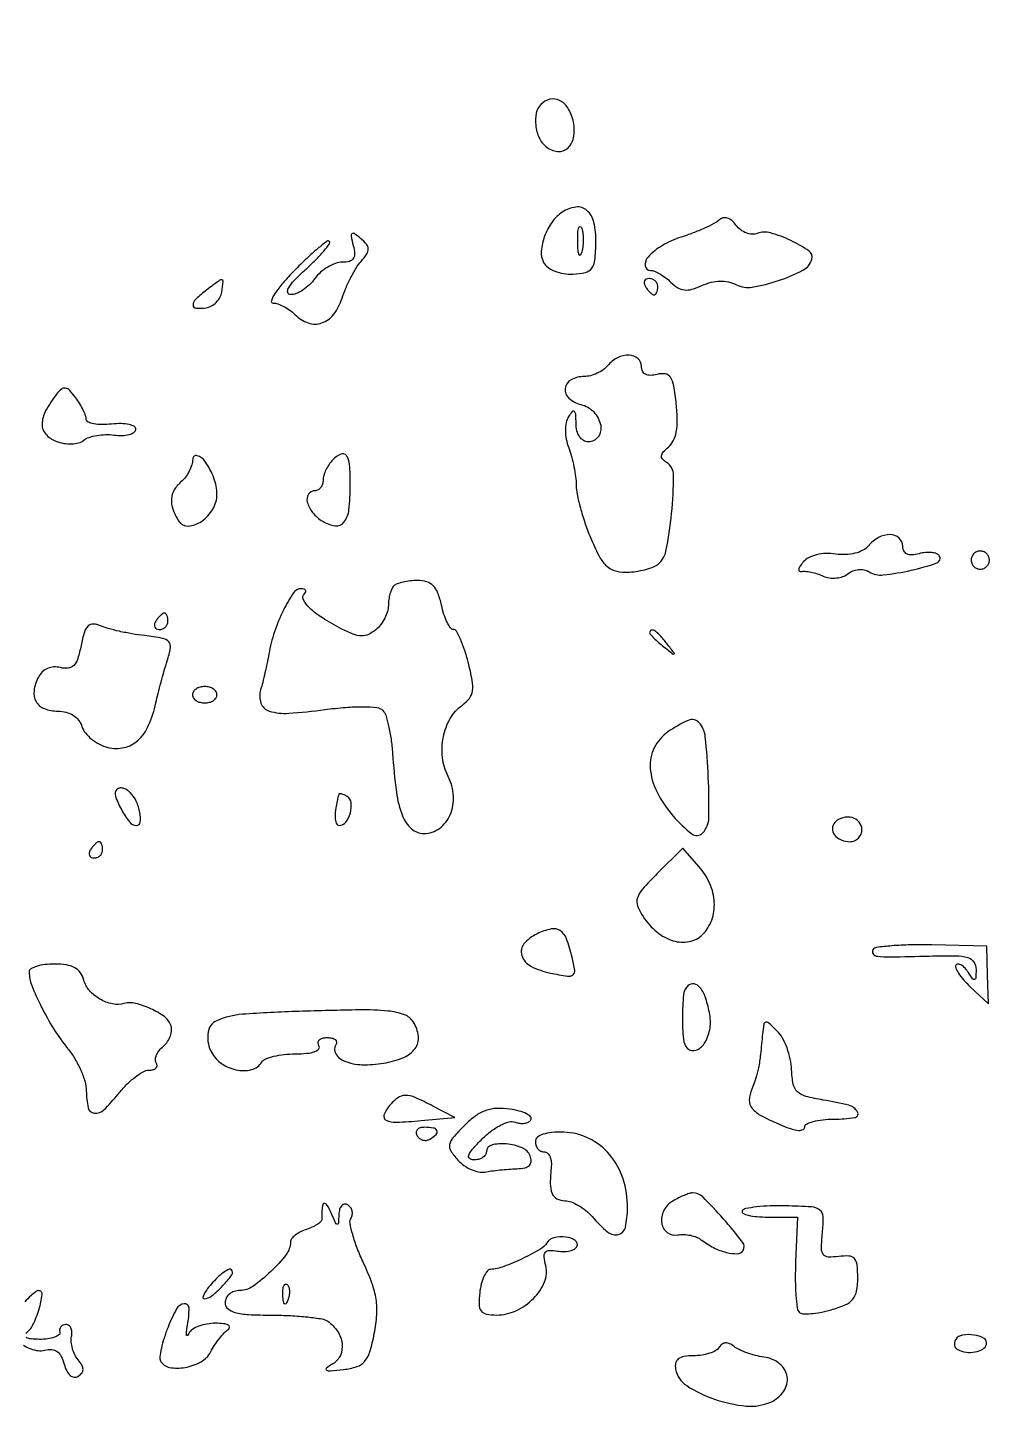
# Model space of a CAD drawing. Extents: x 0 to 5034, y 0 to 2560.
# Drawn here: x 1176.8 to 1294.9, y 89.7 to 258.8 of the extents above; entities that cross this region are included whole.
import ezdxf

# ---------------------------------------------------------------- set-up
doc = ezdxf.new("R2010")
doc.units = 0

msp = doc.modelspace()

# ---------------------------------------------------------------- linework, layer by layer
for points in [[(1557.115, 263.193366, 0.000016), (1618.338811, 262.493314, 0.000014), (1679.769463, 261.794626, 0.006046)], [(758.5, 263.189695, -0.00005), (959.629134, 263.186606, -0.002021), (1003.377606, 263.004753, -0.002765), (1026.414405, 262.688457, -0.485313), (1027.705651, 260.982409, 0.137934), (1027.736152, 259.321269, 0.089805), (1028.61341, 257.601206, 0.107886), (1029.893072, 256.512159, 0.267021), (1031.08062, 256.549826, 0.135733), (1031.434416, 256.931581, 0.043901), (1031.729932, 257.650825, 0.040038), (1031.932177, 258.546557, 0.035522), (1032, 259.5, -0.03537), (1032.067517, 260.453259, -0.039936), (1032.268871, 261.348435, -0.043782), (1032.563055, 262.066999, -0.136113), (1032.915304, 262.447655, -0.138132), (1034.427721, 262.880997, -0.000304), (1058.418359, 262.974838, -0.000929), (1096.805013, 263.030373, -0.000084), (1192.5, 262.974921, 0.000516), (1316.795999, 263.01022, 0.001331), (1406.547551, 263.367364, 0.000323)], [(1176.587716, 98.765313, 0.132422), (1177.464215, 99.778006, 0.039588), (1178.211117, 101.698086, 0.041654), (1178.592895, 103.501744, 0.457503), (1178.15638, 103.986755, 0.160985), (1177.805201, 103.862764, 0.020443), (1177.182787, 103.339022, 0.022266), (1176.476626, 102.633527, 0.016815)], [(1176.294965, 97.305065, 0.055787), (1177.190713, 96.856512, 0.05837), (1178.114354, 96.634209, 0.094116), (1178.919103, 96.689096, -0.084378), (1179.757339, 96.762562, -0.136504), (1180.424796, 96.517206, -0.118543), (1180.931938, 95.928631, -0.054918), (1181.294978, 94.980003, 0.049427), (1181.599873, 94.156399, 0.098632), (1182.018655, 93.605468, 0.147901), (1182.49662, 93.38595, 0.174345), (1182.98125, 93.488412, 0.082058), (1183.438372, 93.887179, 0.173342), (1183.595992, 94.323788, 0.133424), (1183.456323, 94.844399, 0.041358), (1182.987685, 95.514839, -0.060041), (1182.586031, 96.137647, -0.04484), (1182.295468, 96.902097, -0.045688), (1182.151182, 97.684791, -0.073685), (1182.189127, 98.360234, 0.062824), (1182.233878, 98.934754, 0.097692), (1182.114931, 99.41558, 0.129129), (1181.855507, 99.727282, 0.165038), (1181.5, 99.834423, 0.094361), (1181.137579, 99.752399, 0.121521), (1180.867188, 99.545737, 0.127614), (1180.7323, 99.245693, 0.110339), (1180.75, 98.9, -0.30094), (1180.638811, 98.55725, -0.083278), (1180.11875, 98.268873, -0.055286), (1179.286309, 98.074258, -0.031203), (1178.25, 98.015313, -0.024903), (1177.261887, 98.070075, -0.079839), (1176.627329, 98.241942, -0.27529)]]:
    msp.add_lwpolyline(points, format="xyb")
for points in [[(1239.666667, 249.333333, 0.149285), (1239.10352, 248.27504, 0.0781), (1239.048163, 246.769613, 0.075277), (1239.465451, 245.258313, 0.115105), (1240.283538, 244.179647, 0.149467), (1241.72885, 243.575406, 0.220041), (1243.008392, 244.019307, 0.169288), (1243.726771, 245.439531, 0.094985), (1243.616295, 247.392666, 0.078516), (1242.964057, 248.924175, 0.139587), (1241.9539, 249.835649, 0.175784), (1240.786273, 249.963066, 0.137374)], [(1242.298557, 236.141846, 0.093375), (1241.052068, 234.930723, 0.064301), (1240.131304, 233.18413, 0.06736), (1239.722337, 231.37406, 0.145792), (1240.005705, 229.989339, 0.112386), (1240.530993, 229.384632, 0.062447), (1241.389024, 228.908057, 0.055928), (1242.452824, 228.613036, 0.050678), (1243.592137, 228.547429, 0.0443), (1245.139293, 228.753306, 0.183757), (1245.911572, 229.264031, 0.132272), (1246.290892, 230.271702, 0.019096), (1246.421223, 232.484845, 0.059759), (1246.183879, 234.880744, 0.158064), (1245.321007, 236.347874, 0.216518), (1243.971616, 236.764048, 0.114878)], [(1261.486631, 235.157433, -0.067485), (1260.880929, 234.730994, -0.014254), (1259.714236, 234.167186, -0.014684), (1258.312573, 233.587269, -0.013463), (1256.838428, 233.072434, 0.055932), (1254.566067, 232.055419, 0.07412), (1252.807252, 230.631565, 0.217271), (1252.462524, 229.571451, 0.381348), (1253.102813, 229, -0.098681), (1253.602847, 228.900342, -0.033882), (1254.267075, 228.570269, -0.032121), (1254.969235, 228.096929, -0.032019), (1255.605771, 227.537086, 0.059829), (1256.440831, 226.881085, 0.111027), (1257.253358, 226.607108, 0.096125), (1258.185109, 226.68893, 0.037086), (1259.407849, 227.139967, -0.044055), (1260.539048, 227.539442, -0.056838), (1261.62958, 227.690748, -0.060967), (1262.662496, 227.589748, -0.063839), (1263.623507, 227.242475, 0.162113), (1265.572535, 226.942251, 0.039226), (1268.778443, 227.750634, 0.038093), (1271.77991, 229.025176, 0.207037), (1272.872541, 230.36321, 0.322266), (1272.498849, 231.396421, 0.039803), (1270.296605, 232.659318, 0.041343), (1267.806572, 233.592234, 0.161954), (1266.188696, 233.518915, -0.109679), (1265.552006, 233.424041, -0.074999), (1264.835922, 233.584383, -0.070038), (1264.152003, 233.966802, -0.072559), (1263.609575, 234.51926, 0.056298), (1263.072185, 235.103271, 0.106008), (1262.513404, 235.41089, 0.13595), (1261.974006, 235.422635, 0.125586)], [(1216.695306, 232.057151, -0.045751), (1216.860244, 231.062561, -0.165574), (1216.700475, 230.450329, -0.187677), (1216.217973, 230.10854, -0.061397), (1215.337391, 230, 0.08684), (1214.506247, 229.85455, 0.048386), (1213.574985, 229.4125, 0.046346), (1212.691808, 228.765164, 0.055341), (1212, 228, -0.046102), (1211.335309, 227.23702, -0.0441), (1210.532713, 226.596111, -0.047375), (1209.718865, 226.160936, -0.104255), (1209.029241, 226.029313, -0.33158), (1208.683069, 226.297707, -0.204011), (1208.753975, 226.833585, -0.059455), (1209.471891, 227.772448, -0.015326), (1210.845465, 229.100515, 0.012043), (1212.098632, 230.296349, 0.020036), (1213.087632, 231.369416, 0.015065), (1213.801057, 232.261715, 0.373474), (1213.780488, 232.552845, 0.37589), (1213.477308, 232.572975, 0.010112), (1212.348522, 231.673112, 0.016228), (1211.002316, 230.478742, 0.009786), (1209.482075, 228.981644, 0.01543), (1208.078224, 227.452288, 0.032739), (1207.110544, 226.169608, 0.055944), (1206.665774, 225.292056, 0.523194), (1206.868481, 225, -0.084082), (1207.457573, 224.900231, -0.037174), (1208.183783, 224.584726, -0.035438), (1208.921554, 224.127293, -0.039907), (1209.556556, 223.586301, 0.113127), (1211.186988, 222.563869, 0.168737), (1212.854667, 222.563063, 0.149209), (1214.310805, 223.624918, 0.083685), (1215.326279, 225.587373, -0.023287), (1215.786247, 226.820235, -0.018069), (1216.396113, 228.11636, -0.018403), (1217.054491, 229.285869, -0.04137), (1217.655716, 230.106618, 0.030494), (1218.361352, 231.02726, 0.154062), (1218.542568, 231.640647, 0.174835), (1218.328094, 232.202548, 0.041843), (1217.603903, 232.913768, 0.018622), (1216.819344, 233.517012, 0.357738), (1216.533225, 233.497279, 0.260596), (1216.432583, 233.177581, 0.012728)], [(1244.692991, 231.269032, -0.087174), (1244.51666, 230.883358, -0.597527), (1244.356533, 230.900903, -0.080377), (1244.235556, 231.431793, -0.012823), (1244.194949, 232.5, -0.014395), (1244.212705, 233.580113, -0.052471), (1244.315079, 234.257153, -0.333666), (1244.47713, 234.386009, -0.31318), (1244.655937, 234.269032, -0.06278), (1244.814405, 233.671085, -0.030339), (1244.872264, 232.880008, -0.029507), (1244.832894, 232.036634, -0.037336)], [(1198.75, 226.607954, 0.024051), (1197.402515, 225.478966, 0.199408), (1197.075623, 224.769298, 0.405153), (1197.430559, 224.374181, 0.053743), (1198.666871, 224.421612, 0.088375), (1199.322229, 224.640261, 0.071895), (1199.915964, 225.084036, 0.071895), (1200.359739, 225.677771, 0.088375), (1200.578388, 226.333129, 0.008328), (1200.748718, 227.645432, 0.403483), (1200.601396, 227.837389, 0.19914), (1200.285352, 227.758726, 0.003056)], [(1252.5, 227, 0.029505), (1252.768994, 226.617226, 0.035638), (1253.066025, 226.29375, 0.038439), (1253.34829, 226.065539, 0.151918), (1253.559017, 226, 0.210953), (1253.727648, 226.07446, 0.081139), (1253.870461, 226.29375, 0.061769), (1253.967655, 226.617151, 0.042167), (1254, 227, 0.105053), (1253.918938, 227.381556, 0.099167), (1253.688914, 227.70625, 0.09642), (1253.345238, 227.923877, 0.093332), (1252.940983, 228, 0.108972), (1252.586039, 227.921712, 0.182303), (1252.3746, 227.70625, 0.161196), (1252.343488, 227.3821, 0.082592)], [(1247.861679, 217.333333, -0.066661), (1247.308154, 216.822872, -0.044494), (1246.560061, 216.391667, -0.044348), (1245.743615, 216.09796, -0.06426), (1244.984544, 216, 0.12317), (1243.381708, 215.599075, 0.244514), (1242.660922, 214.547694, 0.243969), (1243.107276, 213.35184, 0.12288), (1244.566573, 212.572647, -0.14087), (1246.15254, 211.65232, -0.141872), (1247.002381, 210.032721, -0.207714), (1246.704197, 208.621537, -0.242851), (1245.5, 208, -0.135916), (1244.900407, 208.166055, -0.109875), (1244.414097, 208.627552, -0.088664), (1244.096145, 209.347576, -0.058106), (1243.984687, 210.25, 0.013351), (1243.947264, 211.36653, 0.194944), (1243.78078, 211.715388, 0.426317), (1243.522873, 211.698472, 0.033767), (1243.072751, 211.083474, 0.090249), (1242.775039, 210.347307, 0.052123), (1242.679231, 209.393762, 0.04733), (1242.784287, 208.33177, 0.042558), (1243.088064, 207.268374, -0.024807), (1243.437455, 206.191439, -0.016821), (1243.732119, 204.935654, -0.016976), (1243.935115, 203.700463, -0.032246), (1244, 202.695408, 0.051143), (1244.114688, 201.577107, 0.015322), (1244.514062, 199.909319, 0.015188), (1245.080119, 198.053504, 0.015906), (1245.75, 196.264256, 0.021103), (1246.757479, 194.080463, 0.078037), (1247.649393, 192.857707, 0.116685), (1248.665111, 192.231449, 0.081383), (1250, 192.019061, 0.028667), (1251.052966, 192.084369, 0.02449), (1252.149298, 192.270568, 0.025224), (1253.130744, 192.539701, 0.061862), (1253.806121, 192.859015, 0.204223), (1254.993745, 194.585028, 0.025034), (1255.692674, 199.218607, 0.023564), (1255.938046, 203.885037, 0.261379), (1255.065947, 205.459242, -0.074793), (1254.580239, 205.870748, -0.213283), (1254.452947, 206.284688, -0.155761), (1254.667207, 206.750675, -0.036834), (1255.297153, 207.346001, 0.112066), (1255.896986, 208.1124, 0.065119), (1256.256054, 209.230169, 0.048746), (1256.380621, 210.721116, 0.023655), (1256.263225, 212.631859, 0.015251), (1255.950161, 214.866919, 0.1018), (1255.543396, 215.907727, 0.214839), (1254.905171, 216.31869, 0.101501), (1253.906231, 216.265228, -0.053543), (1253.089544, 216.142805, -0.126866), (1252.49272, 216.270371, -0.16685), (1252.131489, 216.637585, -0.112099), (1252, 217.216702, 0.214295), (1251.559709, 218.19683, 0.176348), (1250.483807, 218.623172, 0.125786), (1249.07524, 218.305108, 0.101782)], [(1180.352622, 213.8403, 0.041008), (1179.006382, 211.780707, 0.121099), (1178.581426, 210.156735, 0.185384), (1179.029006, 208.936994, 0.123173), (1180.266655, 208.07678, 0.046294), (1181.243191, 207.806773, 0.052873), (1182.209609, 207.737472, 0.059036), (1183.061957, 207.868033, 0.102281), (1183.697054, 208.193669, -0.089357), (1184.333005, 208.540591, -0.03787), (1185.278854, 208.777529, -0.035915), (1186.353314, 208.883109, -0.039133), (1187.400935, 208.828504, 0.038081), (1188.371696, 208.77586, 0.056508), (1189.214853, 208.890248, 0.073665), (1189.816389, 209.140897, 0.224146), (1190.055751, 209.5, 0.305736), (1189.883989, 209.858775, 0.076735), (1189.249094, 210.110674, 0.052395), (1188.280389, 210.227326, 0.029924), (1187.10187, 210.174634, -0.026726), (1185.913012, 210.113862, -0.044002), (1184.911174, 210.204588, -0.056702), (1184.21004, 210.414993, -0.30004), (1184, 210.733504, 0.090719), (1183.916591, 211.189431, 0.023167), (1183.617357, 211.881291, 0.022832), (1183.195982, 212.652261, 0.021384), (1182.697387, 213.39917, 0.028047), (1181.968919, 214.286398, 0.161714), (1181.44513, 214.577059, 0.221204), (1180.948415, 214.450525, 0.056325)], [(1197.031803, 205.872445, -0.070605), (1196.917101, 205.163999, -0.043418), (1196.596593, 204.380432, -0.042698), (1196.135033, 203.644885, -0.058148), (1195.594896, 203.078757, 0.086869), (1194.758837, 202.095707, 0.119384), (1194.424091, 200.989408, 0.102404), (1194.612521, 199.724824, 0.051662), (1195.324481, 198.270479, 0.276111), (1196.480501, 197.678128, 0.137436), (1198.089087, 198.244315, 0.103908), (1199.496812, 199.748977, 0.137113), (1200, 201.549417, 0.091552), (1199.630987, 203.547842, 0.05919), (1198.534452, 205.636547, 0.181123), (1197.590973, 206.297026, 0.484182)], [(1214.183333, 205.783333, 0.047675), (1213.730428, 205.234716, 0.037558), (1213.347604, 204.565729, 0.038727), (1213.085175, 203.883598, 0.072589), (1213, 203.3, -0.075349), (1212.924723, 202.80331, -0.088951), (1212.70625, 202.381875, -0.100708), (1212.381357, 202.100148, -0.129116), (1212, 202, 0.256548), (1211.218056, 201.570522, 0.206878), (1211.06469, 200.609614, 0.112882), (1211.721965, 199.330104, 0.078459), (1212.95364, 198.261025, 0.105348), (1214.497328, 197.700461, 0.270216), (1215.556469, 198.135109, 0.13732), (1216.171546, 199.6723, 0.026928), (1216.333333, 202.674181, 0.017123), (1216.24654, 205.20793, 0.13494), (1215.861573, 206.307593, 0.364723), (1215.195149, 206.489402, 0.088296)], [(1279.791006, 195.248178, -0.099728), (1279.120708, 194.706938, -0.058768), (1278.154852, 194.339991, -0.05257), (1277.00569, 194.177307, -0.045361), (1275.787902, 194.244437, 0.045282), (1274.582143, 194.311095, 0.051121), (1273.433715, 194.152267, 0.056985), (1272.468109, 193.796037, 0.103062), (1271.811747, 193.273169, 0.029498), (1271.429631, 192.753189, 0.095276), (1271.269389, 192.357504, 0.284167), (1271.345974, 192.153376, 0.225739), (1271.580727, 192.102334, -0.082105), (1272.053179, 192.133607, -0.026624), (1272.747767, 192.027933, -0.025728), (1273.520388, 191.825985, -0.026265), (1274.262735, 191.546883, 0.068463), (1275.034311, 191.328826, 0.058084), (1275.881727, 191.309606, 0.060191), (1276.677728, 191.482264, 0.089964), (1277.296273, 191.830922, -0.080894), (1277.882068, 192.175163, -0.069149), (1278.579579, 192.339785, -0.070541), (1279.281608, 192.306657, -0.091648), (1279.880633, 192.073773, 0.167663), (1281.615046, 191.683488, 0.028011), (1285.03047, 192.258894, 0.027327), (1288.175029, 193.154798, 0.480646), (1288.485036, 194.024213, 0.170357), (1288.156549, 194.28971, 0.059061), (1287.553865, 194.427199, 0.050382), (1286.79992, 194.43144, 0.040203), (1285.999004, 194.289489, -0.047928), (1285.125128, 194.148468, -0.125278), (1284.504533, 194.264635, -0.173113), (1284.134968, 194.628138, -0.11319), (1284, 195.216702, 0.214985), (1283.553595, 196.206938, 0.181006), (1282.470206, 196.621686, 0.125487), (1281.039789, 196.268317, 0.096855)], [(1292.552786, 194.08541, 0.099038), (1292.401684, 193.679226, 0.097945), (1292.417584, 193.244476, 0.097945), (1292.597789, 192.848514, 0.099038), (1292.91459, 192.552786, 0.099038), (1293.320774, 192.401684, 0.097945), (1293.755524, 192.417584, 0.097945), (1294.151486, 192.597789, 0.099038), (1294.447214, 192.91459, 0.099038), (1294.598316, 193.320774, 0.097945), (1294.582416, 193.755524, 0.097945), (1294.402211, 194.151486, 0.099038), (1294.08541, 194.447214, 0.099038), (1293.679226, 194.598316, 0.097945), (1293.244476, 194.582416, 0.097945), (1292.848514, 194.402211, 0.099038)], [(1221.666667, 190.333333, 0.092963), (1221.41031, 189.958623, 0.035323), (1221.195833, 189.359926, 0.03348), (1221.049181, 188.659678, 0.034892), (1221, 187.955778, -0.074325), (1220.888172, 187.207645, -0.044555), (1220.549361, 186.373466, -0.043547), (1220.053001, 185.585086, -0.057347), (1219.465911, 184.971709, -0.064316), (1218.557218, 184.396585, -0.116984), (1217.701139, 184.220458, -0.087101), (1216.687705, 184.42987, -0.024664), (1215.215911, 185.099264, -0.021344), (1212.920079, 186.410273, -0.049748), (1211.358784, 187.624376, -0.084801), (1210.597832, 188.643781, -0.325141), (1210.714286, 189.380952, 0.09783), (1210.872418, 189.616944, 0.243167), (1210.855931, 189.818155, 0.190952), (1210.668969, 189.955795, 0.0644), (1210.327182, 190, 0.251445), (1209.36739, 189.484753, 0.03123), (1208.14266, 187.360535, 0.034226), (1207.042621, 184.700579, 0.03773), (1206.357977, 182, -0.007731), (1206.149463, 180.905906, -0.005465), (1205.882916, 179.683639, -0.005516), (1205.602445, 178.520806, -0.011584), (1205.353721, 177.625154, 0.159897), (1205.391566, 175.984678, 0.236661), (1206.409252, 175.006023, 0.092609), (1208.789466, 174.72774, 0.016904), (1213.221953, 175.181922, -0.013787), (1215.764196, 175.458437, -0.022885), (1217.918873, 175.533896, -0.022757), (1219.591583, 175.439685, -0.172591), (1220.294153, 175.105847, -0.119409), (1220.668079, 174.492806, -0.020997), (1221.028172, 173.181623, -0.02171), (1221.324979, 171.574485, -0.018008), (1221.504189, 169.844049, 0.015931), (1221.978866, 165.06707, 0.060712), (1222.72486, 162.171819, 0.117806), (1223.826824, 160.588354, 0.185051), (1225.358408, 160.007802, 0.158368), (1227.256054, 160.631968, 0.135075), (1228.570105, 162.289315, 0.116615), (1228.966284, 164.601878, 0.100674), (1228.32394, 166.98593, -0.087289), (1227.631033, 169.310273, -0.078001), (1227.732077, 171.828579, -0.081138), (1228.583214, 174.10561, -0.10863), (1230.059133, 175.73491, 0.075096), (1230.917109, 176.563958, 0.129963), (1231.295548, 177.473836, 0.079968), (1231.264859, 178.75683, 0.016268), (1230.775862, 180.98491, 0.017526), (1230.327409, 182.523428, 0.026633), (1229.821416, 183.820567, 0.024723), (1229.324004, 184.788692, 0.267827), (1228.957817, 185, -0.24619), (1228.607719, 185.183504, -0.038244), (1228.200034, 185.88125, -0.035187), (1227.810558, 186.850763, -0.023865), (1227.5, 188, 0.03757), (1227.066613, 189.445406, 0.101405), (1226.492405, 190.344154, 0.125845), (1225.694745, 190.832953, 0.07499), (1224.587211, 191, 0.026899), (1223.675487, 190.950915, 0.029221), (1222.799577, 190.804167, 0.030483), (1222.071813, 190.590658, 0.110214)], [(1192.5, 186, 0.082592), (1192.343488, 185.6179, 0.161196), (1192.3746, 185.29375, 0.182303), (1192.586039, 185.078288, 0.108972), (1192.940983, 185, 0.093332), (1193.345238, 185.076123, 0.09642), (1193.688914, 185.29375, 0.099167), (1193.918938, 185.618444, 0.105053), (1194, 186, 0.042167), (1193.967655, 186.382849, 0.061769), (1193.870461, 186.70625, 0.081139), (1193.727648, 186.92554, 0.210953), (1193.559017, 187, 0.151918), (1193.34829, 186.934461, 0.038439), (1193.066025, 186.70625, 0.035638), (1192.768994, 186.382774, 0.029505)], [(1183.3557, 183.028502, -0.026432), (1182.950739, 181.444182, -0.111984), (1182.462158, 180.602878, -0.178348), (1181.792048, 180.263636, -0.093124), (1180.845958, 180.330032, 0.079293), (1180.030039, 180.409856, 0.086474), (1179.255674, 180.225886, 0.087879), (1178.59887, 179.794555, 0.085273), (1178.122039, 179.159803, 0.083073), (1177.59218, 177.496383, 0.16775), (1177.848538, 176.161931, 0.173869), (1178.86178, 175.301012, 0.090245), (1180.515946, 175, -0.065194), (1181.519707, 174.868563, -0.078043), (1182.39077, 174.483556, -0.083494), (1183.057372, 173.87666, -0.089819), (1183.468447, 173.099414, 0.094291), (1183.88717, 172.324417, 0.052892), (1184.649552, 171.567613, 0.050176), (1185.614163, 170.941443, 0.057463), (1186.64215, 170.553679, 0.117171), (1188.633948, 170.528526, 0.132403), (1190.323021, 171.41632, 0.102678), (1191.634729, 173.257735, 0.050856), (1192.521302, 176, -0.008285), (1192.787377, 177.148599, -0.00455), (1193.149117, 178.546004, -0.004534), (1193.542109, 179.957897, -0.007231), (1193.90636, 181.15661, 0.031734), (1194.306895, 182.751726, 0.232885), (1194.099395, 183.487024, 0.166375), (1193.331326, 183.915046, 0.015072), (1191.127885, 184.24477, -0.013348), (1189.610331, 184.466513, -0.011979), (1188.050646, 184.775772, -0.012106), (1186.664461, 185.120747, -0.03645), (1185.746655, 185.446432, 0.086711), (1184.837389, 185.669781, 0.218083), (1184.2139, 185.433983, 0.123998), (1183.758834, 184.662715, 0.022233)], [(1253, 184.622445, 0.184603), (1253.08115, 184.410139, 0.013803), (1253.514062, 183.952641, 0.017649), (1254.079598, 183.425681, 0.012436), (1254.75, 182.872445, 0.001576), (1255.879507, 181.99236, 0.377591), (1256, 182, 0.377591), (1256.00764, 182.120493, 0.001576), (1255.127555, 183.25, 0.017685), (1254.23668, 184.306759, 0.065617), (1253.573889, 184.869516, 0.241985), (1253.193395, 184.90695, 0.307699)], [(1197, 177, 0.148195), (1197.115568, 176.618646, 0.098894), (1197.440625, 176.29375, 0.082425), (1197.926543, 176.074694, 0.064853), (1198.5, 176, 0.064853), (1199.073457, 176.074694, 0.082425), (1199.559375, 176.29375, 0.098894), (1199.884432, 176.618646, 0.148195), (1200, 177, 0.148195), (1199.884432, 177.381354, 0.098894), (1199.559375, 177.70625, 0.082425), (1199.073457, 177.925306, 0.064853), (1198.5, 178, 0.064853), (1197.926543, 177.925306, 0.082425), (1197.440625, 177.70625, 0.098894), (1197.115568, 177.381354, 0.148195)], [(1255.222506, 172.443296, 0.128009), (1253.570884, 170.502792, 0.129172), (1253.082199, 168.010141, 0.102579), (1253.870162, 165.138118, 0.058818), (1255.875812, 162.140755, 0.050234), (1258.164287, 159.951686, 0.392972), (1259.506421, 160.06746, 0.18036), (1260.250643, 161.93618, 0.017426), (1260.187412, 166.901969, 0.013252), (1259.820521, 171.845286, 0.158816), (1259.058165, 173.572846, 0.324673), (1257.733201, 173.858489, 0.048908)], [(1187.742189, 165.408855, 0.288163), (1187.555931, 164.592333, 0.040867), (1188.28837, 162.945747, 0.041163), (1189.295469, 161.416961, 0.230457), (1190.152063, 161, 0.378426), (1190.609055, 161.403686, 0.078855), (1190.569882, 162.566559, 0.061197), (1190.117498, 163.962941, 0.087688), (1189.373211, 165.026789, 0.060149), (1188.941819, 165.365235, 0.078911), (1188.478899, 165.554221, 0.097065), (1188.057779, 165.569631, 0.158418)], [(1214.923489, 164.809017, 0.016663), (1214.569889, 163.145076, 0.047861), (1214.475124, 161.969263, 0.088289), (1214.614012, 161.252307, 0.310247), (1214.981495, 161, 0.233759), (1215.784685, 161.39721, 0.095942), (1216.340063, 162.515478, 0.095519), (1216.439157, 163.764074, 0.230444), (1215.956326, 164.526992, 0.025609), (1215.584083, 164.731495, 0.046182), (1215.258446, 164.853642, 0.066853), (1215.021062, 164.885414, 0.344656)], [(1275.693853, 161.36052, 0.194761), (1275.381568, 160.62332, 0.172865), (1275.649978, 159.830294, 0.128462), (1276.462204, 159.217225, 0.098073), (1277.559017, 159, 0.103216), (1278.108867, 159.114729, 0.098834), (1278.576711, 159.440625, 0.096907), (1278.890211, 159.927451, 0.095012), (1279, 160.5, 0.179946), (1278.664381, 161.40236, 0.15216), (1277.79511, 161.94328, 0.132661), (1276.672804, 161.933008, 0.128822)], [(1184.5, 158, 0.082592), (1184.343488, 157.6179, 0.161196), (1184.3746, 157.29375, 0.182303), (1184.586039, 157.078288, 0.108972), (1184.940983, 157, 0.093332), (1185.345238, 157.076123, 0.09642), (1185.688914, 157.29375, 0.099167), (1185.918938, 157.618444, 0.105053), (1186, 158, 0.042167), (1185.967655, 158.382849, 0.061769), (1185.870461, 158.70625, 0.081139), (1185.727648, 158.92554, 0.210953), (1185.559017, 159, 0.151918), (1185.34829, 158.934461, 0.038439), (1185.066025, 158.70625, 0.035638), (1184.768994, 158.382774, 0.029505)], [(1253.931343, 155.08519, 0.013855), (1252.126102, 153.17703, 0.103808), (1251.507451, 152.104277, 0.172065), (1251.531489, 151.125824, 0.055252), (1252.206864, 149.814967, 0.073265), (1253.896151, 147.936437, 0.099821), (1255.89757, 146.860824, 0.121724), (1257.859581, 146.75891, 0.149867), (1259.471382, 147.614239, 0.110284), (1260.602967, 149.39642, 0.099891), (1260.922776, 151.557534, 0.091105), (1260.378929, 153.83998, 0.074847), (1259.03534, 155.959253), (1257.070679, 158.224525)], [(1239.209579, 147.717359, 0.110632), (1237.605712, 146.489275, 0.261393), (1237.337111, 145.058785, 0.193607), (1238.466025, 143.740635, 0.069701), (1240.836897, 142.899522, 0.011548), (1242.943689, 142.5191, 0.199659), (1243.609106, 142.680943, 0.280108), (1243.836907, 143.232217, 0.021906), (1243.510097, 144.859762, 0.02898), (1242.812797, 147.114643, 0.157907), (1242.028479, 148.102426, 0.204694), (1240.938086, 148.30386, 0.053043)], [(1280.344738, 145.75, 0.311555), (1280.370451, 145.248241, 0.20421), (1280.894214, 144.953432, 0.032139), (1282.484664, 144.880968, 0.001954), (1287.25, 144.988835, -0.009153), (1290.471336, 145.015361, -0.068356), (1291.98061, 144.79255, -0.178658), (1292.710498, 144.252903, -0.148315), (1292.984687, 143.320735, -0.01215), (1292.952317, 142.331418, -0.298299), (1292.796741, 142.121061, -0.338394), (1292.561909, 142.193289, -0.013974), (1292.03906, 142.97104, 0.042148), (1291.64262, 143.494524, 0.070654), (1291.220337, 143.848273, 0.104366), (1290.840802, 143.986065, 0.235641), (1290.558316, 143.891649, 0.301274), (1290.487937, 143.544725, 0.045561), (1290.829354, 142.882734, 0.038458), (1291.432946, 142.078948, 0.023843), (1292.253943, 141.229987), (1294.5, 139.118754), (1294.39767, 142.661921), (1294.29534, 146.205089), (1287.551426, 146.352544, 0.010522), (1284.933634, 146.354684, 0.015798), (1282.652596, 146.236372, 0.010651), (1280.797364, 146.041386, 0.226754)], [(1177, 143.047053, 0.094687), (1177.317795, 141.383961, 0.022026), (1178.487136, 138.77715, 0.023207), (1180.036478, 136.020991, 0.030543), (1181.711071, 133.673275, -0.035805), (1182.587144, 132.417335, -0.030559), (1183.327627, 130.982399, -0.031716), (1183.839264, 129.588933, -0.072244), (1184, 128.482292, 0.052689), (1184.219544, 126.404669, 0.324745), (1184.973122, 125.727241, 0.222896), (1186.140533, 126.132844, 0.031361), (1187.896192, 128.074707, -0.027779), (1188.89403, 129.194382, -0.032042), (1189.965896, 130.140695, -0.033809), (1190.961352, 130.809535, -0.131759), (1191.671579, 131, 0.062608), (1192.185681, 131.064627, 0.132953), (1192.532161, 131.260466, 0.191609), (1192.659301, 131.550326, 0.148145), (1192.570027, 131.886693, -0.160553), (1192.467537, 132.314417, -0.079884), (1192.602928, 132.861431, -0.066218), (1192.9454, 133.440211, -0.05293), (1193.45157, 133.959806, 0.070291), (1193.95819, 134.517194, 0.065677), (1194.304637, 135.205681, 0.069909), (1194.445161, 135.915482, 0.105961), (1194.348178, 136.535046, 0.14624), (1193.555509, 137.563102, 0.04793), (1191.88578, 138.536404, 0.04808), (1190.036868, 139.181887, 0.127152), (1188.646442, 139.163606, -0.118349), (1187.20335, 139.119588, -0.080348), (1185.661433, 139.709602, -0.080279), (1184.382904, 140.756302, -0.117734), (1183.70159, 142.033119, 0.089704), (1183.280797, 142.939357, 0.115016), (1182.59646, 143.549488, 0.088719), (1181.567814, 143.892812, 0.036307), (1180.09362, 144, 0.029178), (1178.908351, 143.930774, 0.045565), (1177.908751, 143.720072, 0.057338), (1177.210745, 143.413901, 0.266793)], [(1257.683333, 141.35, 0.174476), (1257.149932, 140.216759, 0.02279), (1257.017559, 137.510515, 0.022721), (1257.131673, 134.803595, 0.17625), (1257.657991, 133.675343, 0.290754), (1258.663976, 133.450921, 0.16262), (1259.685071, 134.25795, 0.0995), (1260.358374, 135.937839, 0.090347), (1260.363323, 137.808659, 0.03263), (1259.870331, 139.799068, 0.085152), (1259.194496, 141.103821, 0.183271), (1258.438339, 141.578374, 0.250909)], [(1210.054124, 138.209882, 0.010897), (1203.118549, 137.845451, 0.085596), (1200.000075, 137.065543, 0.256415), (1198.908368, 135.638199, 0.145629), (1199.216553, 133.424063, 0.127086), (1200.43783, 131.914878, 0.104064), (1202.329851, 131.046577, 0.11776), (1204.22678, 131.068522, 0.195228), (1205.5, 132, -0.161112), (1205.961364, 132.386825, -0.035024), (1206.964612, 132.70625, -0.033102), (1208.232768, 132.926607, -0.026472), (1209.618034, 133, 0.023501), (1210.999067, 133.064946, 0.060073), (1211.976172, 133.277283, 0.127618), (1212.465082, 133.603116, 0.332127), (1212.5, 134, -0.146489), (1212.397987, 134.379403, -0.191582), (1212.538811, 134.70625, -0.134005), (1212.925364, 134.927049, -0.063222), (1213.5, 135, -0.05489), (1214.080745, 134.936053, -0.118712), (1214.48176, 134.739534, -0.18934), (1214.642165, 134.449077, -0.17266), (1214.570027, 134.113307, 0.282611), (1214.566974, 132.99015, 0.164862), (1215.635987, 132.097246, 0.086061), (1217.758283, 131.672798, 0.047491), (1220.404891, 131.856285, 0.055218), (1222.841484, 132.542326, 0.140115), (1224.277046, 133.663835, 0.18694), (1224.669951, 135.143344, 0.11134), (1224.068351, 136.889405, 0.168513), (1222.953054, 137.797467, 0.063961), (1220.967933, 138.244913, 0.027468), (1217.45031, 138.382254, 0.003701)], [(1266.82895, 135.464286, -0.00578), (1266.57704, 132.913068, -0.020499), (1266.329768, 131.287695, -0.028992), (1266.002337, 130.005025, -0.023979), (1265.510895, 128.682783, 0.092516), (1265.210772, 127.336194, 0.184871), (1265.559942, 126.319542, 0.100701), (1266.718029, 125.395181, 0.01778), (1269.25, 124.211371, 0.02404), (1270.38085, 123.793804, 0.059242), (1271.248915, 123.629285, 0.11282), (1271.792233, 123.714588, 0.306702), (1272, 124.021439, -0.283072), (1272.232527, 124.39925, -0.049805), (1273.045461, 124.712548, -0.041119), (1274.195224, 124.92906, -0.025991), (1275.559017, 125, 0.035977), (1278.130179, 125.185246, 0.523545), (1278.472798, 125.872732, 0.208111), (1277.40828, 126.695774, 0.022155), (1274.272163, 127.342901, -0.022792), (1272.116286, 127.79062, -0.128653), (1271.09743, 128.355506, -0.156107), (1270.588264, 129.289875, -0.038439), (1270.389748, 131.048791, 0.044231), (1270.22687, 132.356099, 0.035344), (1269.830207, 133.720043, 0.036503), (1269.276585, 134.93795, 0.071566), (1268.639748, 135.788823, 0.011223), (1267.618915, 136.764831, 0.233577), (1267.223921, 136.879092, 0.318628), (1266.972502, 136.623178, 0.018193)], [(1221.131121, 126.657991, 0.082685), (1220.460356, 125.507196, 0.391652), (1220.721309, 124.861074, 0.122316), (1221.962001, 124.613507, 0.012153), (1225.01097, 124.829656), (1229.125847, 125.222072), (1226.448617, 126.611036, 0.016222), (1224.269144, 127.653478, 0.101563), (1223.067743, 127.911134, 0.162499), (1222.139608, 127.610392, 0.060709)], [(1230.328845, 124.237936, 0.015859), (1228.906149, 122.722007, 0.133429), (1228.49644, 121.888101, 0.193693), (1228.646529, 121.112972, 0.040435), (1229.506362, 119.99297, 0.05464), (1230.253202, 119.329888, 0.049689), (1231.149287, 118.819684, 0.052935), (1232.052771, 118.527755, 0.099726), (1232.816127, 118.521678, -0.014932), (1233.618725, 118.652002, -0.007128), (1234.657081, 118.773896, -0.007059), (1235.746197, 118.870518, -0.009974), (1236.718615, 118.923489, 0.042203), (1237.701564, 119.040844, 0.14132), (1238.270256, 119.339784, 0.199814), (1238.481098, 119.822752, 0.096193), (1238.361626, 120.5, 0.206612), (1237.395334, 121.488778, 0.074242), (1235.442643, 121.969114, 0.086701), (1233.63848, 121.824504, 0.341923), (1233, 121, -0.152392), (1232.881, 120.618628, -0.098208), (1232.546023, 120.29375, -0.080979), (1232.045452, 120.074578, -0.062856), (1231.454545, 120, -0.176172), (1230.948829, 120.183894, -0.324909), (1230.847828, 120.587917, -0.08679), (1231.313234, 121.336092, -0.013944), (1232.499015, 122.589924, -0.035388), (1233.595088, 123.540931, -0.043256), (1234.746304, 124.258597, -0.048826), (1235.787306, 124.666458, -0.161956), (1236.512445, 124.633598, 0.060718), (1237.09564, 124.487712, 0.069078), (1237.67108, 124.495829, 0.079506), (1238.151415, 124.650076, 0.137818), (1238.457771, 124.931672, 0.341966), (1238.419997, 125.288652, 0.085127), (1237.915334, 125.661679, 0.052597), (1237.030793, 125.996224, 0.027697), (1235.878406, 126.231154, 0.046181), (1234.258638, 126.317783, 0.076637), (1232.918597, 126.057506, 0.072682), (1231.671318, 125.392338, 0.037608)], [(1224.510081, 122.983688, 0.090427), (1224.820631, 122.639411, 0.095498), (1225.22714, 122.434921, 0.099685), (1225.665803, 122.401101, 0.108373), (1226.069098, 122.542705, 0.050477), (1226.838655, 123.13314, 0.315493), (1226.933879, 123.592818, 0.25701), (1226.519563, 123.914842, 0.039415), (1225.440983, 124, 0.067432), (1224.890269, 123.925389, 0.140899), (1224.524436, 123.701458, 0.190788), (1224.397824, 123.36964, 0.136093)], [(1238.999402, 122.25, 0.08367), (1239.080084, 121.772625, 0.092905), (1239.312039, 121.367188, 0.100486), (1239.657402, 121.09606, 0.116842), (1240.062858, 121, -0.169647), (1240.453856, 120.863406, -0.108035), (1240.761211, 120.485938, -0.083863), (1240.93696, 119.919401, -0.058778), (1240.947704, 119.25, 0.022134), (1240.826077, 117.122733, 0.097889), (1241.052387, 115.895128, 0.180493), (1241.642467, 115.241832, 0.12034), (1242.632705, 115, -0.091399), (1243.378614, 114.8625, -0.041177), (1244.279486, 114.430778, -0.038952), (1245.182352, 113.803686, -0.042881), (1245.946034, 113.062224, 0.038657), (1247.868978, 111.163458, 0.240116), (1249.177325, 110.856445, 0.287262), (1250.028955, 111.733808, 0.050198), (1250.295455, 114.130388, 0.081457), (1249.750369, 117.685948, 0.096635), (1248.102075, 120.651146, 0.103578), (1245.568502, 122.63522, 0.107733), (1242.487509, 123.399978, 0.027164), (1241.023057, 123.362404, 0.059695), (1239.926593, 123.141036, 0.093196), (1239.240713, 122.762482, 0.223908)], [(1255.838507, 114.969432, 0.143134), (1254.733386, 113.802361, 0.155466), (1254.476594, 112.263446, 0.198713), (1255.159447, 111.112395, 0.208656), (1256.437779, 110.810873, -0.054712), (1257.179053, 110.863188, -0.041112), (1257.991284, 110.764396, -0.042021), (1258.749378, 110.540476, -0.071401), (1259.324189, 110.216108, 0.046927), (1260.835253, 109.263403, 0.055126), (1262.419704, 108.669527, 0.067032), (1263.747664, 108.516668, 0.254799), (1264.44815, 108.916105, 0.314337), (1264.391275, 109.939087, 0.014247), (1262.022564, 112.790761, 0.016231), (1259.4961, 115.480559, 0.209288), (1258.241302, 115.969591, 0.071405), (1257.850038, 115.896951, 0.017077), (1257.229694, 115.663251, 0.017206), (1256.528991, 115.342875, 0.016269)], [(1212.951864, 114.5, 0.018713), (1212.886776, 114.066673, 0.014522), (1212.847409, 113.591339, 0.014756), (1212.836668, 113.145319, 0.034013), (1212.861265, 112.81094, -0.225632), (1212.765215, 112.503057, -0.053485), (1212.349021, 112.139721, -0.044745), (1211.730664, 111.784526, -0.031169), (1210.979687, 111.493553, 0.039789), (1210.222066, 111.1849, 0.049766), (1209.581533, 110.778075, 0.058167), (1209.139776, 110.339745, 0.169879), (1209, 109.940218, -0.166368), (1208.476795, 108.411306, -0.03646), (1206.591732, 106.314703, -0.036785), (1204.413211, 104.509155, -0.155874), (1202.819665, 104, 0.081009), (1202.124641, 103.88665, 0.091774), (1201.534526, 103.559375, 0.100714), (1201.139971, 103.072106, 0.120552), (1201, 102.5, 0.216934), (1201.327651, 101.780353, 0.115162), (1202.210885, 101.312658, 0.052421), (1203.862384, 101.058112, 0.01138), (1206.75, 100.984687, -0.011732), (1209.030355, 100.925098, -0.014975), (1211.126114, 100.758058, -0.012908), (1212.852619, 100.52303, -0.110269), (1213.572942, 100.234687, -0.098065), (1214.76765, 99.014578, -0.115034), (1215.322154, 97.496983, -0.13324), (1215.11372, 96.056184, -0.155745), (1214.208467, 95.019031, 0.023349), (1213.406902, 94.481316, 0.548139), (1213.422668, 94.255159, 0.147575), (1213.870565, 94.161876, 0.006383), (1215.484589, 94.324585, 0.048074), (1217.132848, 94.67471, 0.140156), (1218.094166, 95.309882, 0.106831), (1218.722004, 96.47135, 0.021871), (1219.277528, 98.751549, 0.032084), (1219.576806, 101.021366, 0.05485), (1219.495426, 102.928676, 0.049864), (1218.989772, 104.893573, 0.021974), (1217.954892, 107.372577, -0.017881), (1217.182831, 109.180256, -0.024422), (1216.627413, 110.861597, -0.022712), (1216.309013, 112.253993, -0.18532), (1216.428265, 112.88393, 0.103048), (1216.581149, 113.305108, 0.098802), (1216.556552, 113.759062, 0.096951), (1216.358185, 114.175658, 0.095168), (1216.016312, 114.489919, 0.167522), (1215.625313, 114.578016, 0.181095), (1215.277895, 114.402126, 0.119043), (1215.030462, 113.956497, 0.057828), (1214.929715, 113.309017, -0.008061), (1214.870739, 112.236922, -0.453283), (1214.729011, 112.129501, -0.240506), (1214.535655, 112.284157, -0.004561), (1214, 113.5, 0.024117), (1213.656045, 114.204684, 0.076798), (1213.337595, 114.61875, 0.270443), (1213.107556, 114.673499, 0.279367)], [(1264.344437, 113.75, 0.437124), (1264.424579, 113.462255, 0.060344), (1265.078373, 113.220313, 0.038848), (1266.139375, 113.053185, 0.019647), (1267.492371, 113), (1271.102775, 113), (1270.880435, 107.504286, 0.011492), (1270.842858, 105.351432, 0.016132), (1270.915475, 103.43087, 0.012377), (1271.064495, 101.863757, 0.168014), (1271.311945, 101.354721, 0.1865), (1271.760097, 101.156395, 0.029999), (1272.733439, 101.16818, 0.029668), (1273.933978, 101.326853, 0.022147), (1275.232898, 101.637862, 0.032019), (1276.965976, 102.257389, 0.117052), (1277.895233, 102.949806, 0.130788), (1278.358117, 103.940024, 0.044323), (1278.5, 105.537427, 0.026203), (1278.415522, 107.148328, 0.156223), (1278.080684, 107.908869, 0.201321), (1277.418081, 108.227959, 0.047709), (1276.166557, 108.173005, -0.043355), (1274.872108, 108.104891, -0.236596), (1274.274452, 108.430407, -0.160636), (1274.043488, 109.207597, -0.018502), (1274.166557, 111.050367, 0.029069), (1274.258493, 113.06666, 0.234932), (1273.847959, 113.866805, 0.144108), (1272.829463, 114.237436, 0.009365), (1269.653454, 114.377361, 0.014651), (1267.763107, 114.3698, 0.021084), (1266.09473, 114.243662, 0.017625), (1264.763315, 114.038529, 0.210563)], [(1240.406832, 109.84925, -0.125466), (1239.543247, 109.015881, -0.019084), (1237.400734, 107.900999, -0.021953), (1235.125555, 106.945118, -0.067664), (1233.5, 106.583794, 0.210368), (1233.093534, 106.362643, 0.055792), (1232.700801, 105.716802, 0.046628), (1232.377977, 104.809087, 0.033499), (1232.183578, 103.75, 0.030702), (1232.104786, 102.269644, 0.160109), (1232.362764, 101.505858, 0.1886), (1232.995203, 101.113986, 0.045507), (1234.245016, 101, 0.108906), (1236.62754, 101.525173, 0.088418), (1238.77586, 103.027611, 0.096392), (1240.132959, 105.046015, 0.165364), (1240.277292, 107.047637, -0.034488), (1240.072008, 108.133596, -0.200715), (1240.228618, 108.681766, -0.226008), (1240.712354, 108.916512, -0.043796), (1241.707485, 108.836447, 0.04484), (1242.497167, 108.774568, 0.055574), (1243.228532, 108.864578, 0.065861), (1243.798368, 109.082339, 0.165206), (1244.096723, 109.404671, 0.367608), (1243.884556, 110.128267, 0.115794), (1242.740169, 110.54661, 0.085756), (1241.279277, 110.471768, 0.201394)], [(1199.505548, 105.006131, 0.018783), (1198.859064, 104.235479, 0.040791), (1198.43672, 103.589301, 0.078427), (1198.284174, 103.159202, 0.469284), (1198.416441, 103, 0.171742), (1199.354486, 103.331997, 0.033166), (1200.696445, 104.573766, 0.030856), (1201.827008, 105.926539, 0.370665), (1201.779583, 106.55375, 0.312473), (1201.489015, 106.606528, 0.042906), (1200.92245, 106.288273, 0.036839), (1200.234551, 105.741933, 0.0226)], [(1208.683114, 102.8125, -0.054073), (1208.461564, 102.395823, -0.470617), (1208.279315, 102.37858, -0.168741), (1208.137993, 102.670344, -0.018894), (1208.078947, 103.416667, -0.028489), (1208.089945, 104.112848, -0.077125), (1208.200665, 104.592839, -0.208169), (1208.385309, 104.77538, -0.296942), (1208.604167, 104.729167, -0.126455), (1208.797407, 104.402231, -0.060344), (1208.876576, 103.916927, -0.05415), (1208.839148, 103.359369, -0.051402)], [(1194.007111, 99.518122, 0.016708), (1193.527621, 98.164766, 0.022163), (1193.188324, 96.903369, 0.020292), (1193.000014, 95.855853, 0.161506), (1193.088255, 95.378937, 0.224608), (1194.193282, 94.580484, 0.089903), (1196.106364, 94.571871, 0.082743), (1198.049383, 95.25904, 0.14647), (1199.228791, 96.463516, -0.024023), (1199.719471, 97.297057, -0.021115), (1200.308126, 98.117597, -0.021658), (1200.90309, 98.812827, -0.057793), (1201.399704, 99.234687, 0.246803), (1201.549778, 99.51062, 0.292552), (1201.39605, 99.758554, 0.084956), (1200.791985, 99.930328, 0.025456), (1199.833333, 99.984687, 0.04351), (1198.769114, 99.898058, 0.048475), (1197.775389, 99.628314, 0.054459), (1196.989959, 99.228608, 0.1377), (1196.572245, 98.75, -0.087442), (1196.388464, 98.491658, -0.603945), (1196.27499, 98.527832, -0.07748), (1196.266286, 98.943959, -0.012422), (1196.395032, 99.749004, 0.046176), (1196.58617, 101.840452, 0.442392), (1195.996235, 102.375481, 0.247696), (1195.057502, 101.757759, 0.032327)], [(1290.487659, 97.980032, 0.086456), (1290.347192, 97.629461, 0.102024), (1290.345313, 97.272696, 0.11056), (1290.481778, 96.965717, 0.11748), (1290.733688, 96.754232, 0.085984), (1291.764165, 96.443417, 0.076224), (1292.8851, 96.477903, 0.087776), (1293.803236, 96.82141, 0.194412), (1294.25, 97.404671, 0.34024), (1293.96037, 98.116771, 0.094491), (1292.74709, 98.546191, 0.079865), (1291.313066, 98.535234, 0.215807)], [(1261.530011, 97.048558, -0.129128), (1261.10624, 96.645472, -0.045879), (1260.333751, 96.308014, -0.041798), (1259.377601, 96.077449, -0.038287), (1258.367659, 96, 0.037745), (1257.212423, 95.912667, 0.123743), (1256.511794, 95.618802, 0.180805), (1256.183264, 95.105879, 0.101914), (1256.176676, 94.357183, 0.20326), (1257.538347, 92.346987, 0.060713), (1260.939667, 90.691035, 0.059442), (1264.837288, 89.847832, 0.129214), (1267.836117, 90.340077, 0.136606), (1269.429056, 91.658085, 0.191995), (1269.842712, 93.43547, 0.189743), (1268.920165, 95.025501, 0.133936), (1267, 95.845818, -0.027183), (1265.957699, 96.048228, -0.023679), (1264.893339, 96.36992, -0.024381), (1263.957732, 96.754079, -0.06229), (1263.339028, 97.144376, 0.062638), (1262.802853, 97.482092, 0.123089), (1262.311184, 97.577685, 0.143584), (1261.883049, 97.427134, 0.098786)]]:
    msp.add_lwpolyline(points, format="xyb", close=True)

doc.saveas('drawing.dxf')
